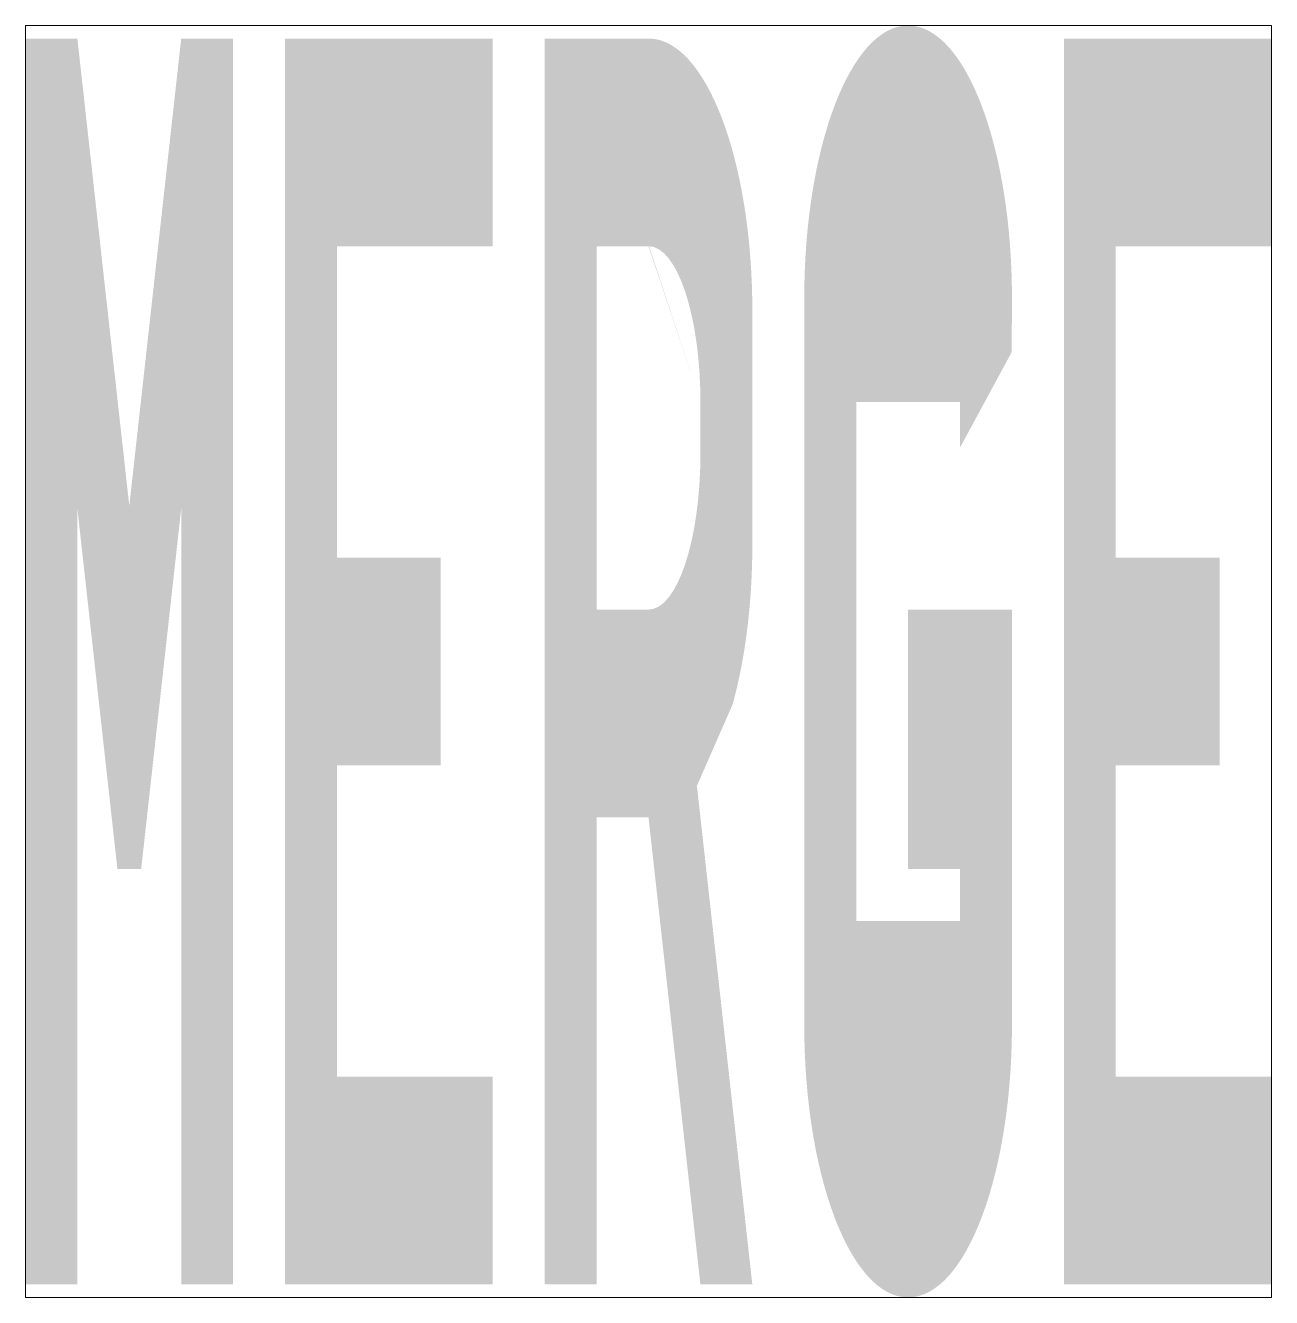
# Model space of a CAD drawing. Extents: x -4 to 4, y -4.08 to 4.08.
import ezdxf

# ---------------------------------------------------------------- set-up
doc = ezdxf.new("R2010")
doc.units = 0
doc.header["$LTSCALE"] = 0.01
doc.header["$MEASUREMENT"] = 0
doc.layers.get('0').update_dxf_attribs({"lineweight": 20})
doc.layers.get('Defpoints').update_dxf_attribs({"color": 111, "lineweight": 20})

msp = doc.modelspace()

# ---------------------------------------------------------------- hatches: boundary and pattern name
at = {"linetype": 'Continuous', "lineweight": 0}
h = msp.add_hatch(color=0, dxfattribs=at)
h.dxf.hatch_style = 1
edge = h.paths.add_edge_path()
edge.add_ellipse((1.666663333333426, 2.333333333329758), major_axis=(7.500855476001717e-16, 1.750000000047184), ratio=0.3809523809422514, start_angle=-90, end_angle=90)
edge.add_line((0.9999966666665107, 2.333333333329763), (0.9999966666665087, -2.333333333334482))
edge.add_ellipse((1.666663333333423, -2.333333333334477), major_axis=(-7.50085547598149e-16, -1.750000000042465), ratio=0.3809523809432786, start_angle=270, end_angle=450)
edge.add_line((2.333330000000338, -2.333333333334529), (2.333333333332128, 0.3333333333297577))
edge.add_line((2.333333333332128, 0.3333333333297581), (1.666666666664249, 0.3333333333297582))
edge.add_line((1.666666666664249, 0.3333333333297581), (1.666666666664248, -1.33333333333448))
edge.add_line((1.666666666664248, -1.33333333333448), (1.999999999999992, -1.33333333333448))
edge.add_line((1.999999999999992, -1.33333333333448), (1.999996511379234, -1.682195445460683))
edge.add_ellipse((1.666663333333424, -1.666666666670239), major_axis=(-4.286203129028269e-16, -0.9999999999999993), ratio=0.3333333333335818, start_angle=270, end_angle=450, ccw=False)
edge.add_line((1.333329999999842, -1.666666666670226), (1.333329999999844, 1.682182104876066))
edge.add_ellipse((1.666663333333426, 1.66666666666552), major_axis=(4.286203129028269e-16, 0.9999999999999993), ratio=0.3333333333335818, start_angle=-90, end_angle=90, ccw=False)
edge.add_line((1.999996666667007, 1.66666666666552), (1.999999999999993, 1.373474999997968))
edge.add_line((1.999999999999993, 1.373474999997968), (2.331766666666234, 1.986524999997897))
edge.add_line((2.331766666666234, 1.986524999997897), (2.33333000000034, 2.333333333329739))
h = msp.add_hatch(color=0, dxfattribs=at)
h.dxf.hatch_style = 1
h.paths.add_polyline_path([(-2.66666666666787, 3.99999999999764), (-2.999999999999992, 3.99999999999764), (-3.33333333333575, 0.9999999999976419), (-3.666666666667871, 3.999999999997639), (-4.000000000000004, 3.999999999997639), (-4.00000000000001, -4.000000000002357), (-3.666666666667874, -4.000000000002356), (-3.666666666667873, 0.9815499999980632), (-3.409458333335345, -1.333333333334479), (-3.257208333332536, -1.333333333334479), (-2.999999999999992, 0.9815499999980712), (-2.999999999999995, -4.000000000002358), (-2.666666666667874, -4.000000000002358)])
h = msp.add_hatch(color=0, dxfattribs=at)
h.dxf.hatch_style = 1
h.paths.add_polyline_path([(-1.33333333333575, 0.6666666666655168), (-1.999999999999993, 0.6666666666655168), (-1.999999999999991, 2.666666666665517), (-1.000000000000006, 2.666666666665517), (-1.000000000000005, 3.999999999997637), (-2.333333333335764, 3.999999999997637), (-2.333333333335768, -4.000000000002357), (-1.000000000000009, -4.000000000002359), (-1.000000000000008, -2.666666666670238), (-1.999999999999994, -2.666666666670237), (-1.999999999999993, -0.6666666666702374), (-1.333333333335752, -0.6666666666702374)])
h = msp.add_hatch(color=0, dxfattribs=at)
h.dxf.hatch_style = 1
edge = h.paths.add_edge_path()
edge.add_ellipse((7.365017004488914e-15, 0.7499999999976374), major_axis=(-7.500855476001717e-16, -1.750000000047184), ratio=0.3809523809421095, start_angle=27.80173611111112, end_angle=90)
edge.add_line((0.6666666666642346, 0.7499999988651407), (0.6666666666642352, 2.250000001122658))
edge.add_ellipse((8.007947473843028e-15, 2.249999999997637), major_axis=(7.50085547598149e-16, 1.750000000042465), ratio=0.3809523809431367, start_angle=270, end_angle=360)
edge.add_line((2.842407839545078e-09, 3.999999999997637), (-0.6666666666678707, 3.999999999997638))
edge.add_line((-0.6666666666678708, 3.999999999997638), (-0.666666666667874, -4.000000000002359))
edge.add_line((-0.666666666667874, -4.000000000002359), (-0.3333333333357534, -4.000000000002359))
edge.add_line((-0.3333333333357534, -4.000000000002359), (-0.333333333335752, -1.000000000002359))
edge.add_line((-0.333333333335752, -1.000000000002359), (6.605826996519681e-15, -1.000000000002359))
edge.add_line((6.591214534385859e-15, -1.000000000002359), (0.333333333332126, -4.000000000002359))
edge.add_line((0.333333333332126, -4.000000000002359), (0.6666666666642325, -4.00000000000236))
edge.add_line((0.6666666666642325, -4.00000000000236), (0.3108905156662791, -0.7980646294650429))
edge = h.paths.add_edge_path(flags=16)
edge.add_line((-0.3333333333357515, 0.3333333333297581), (-0.3333333333357504, 2.666666666665517))
edge.add_line((-0.3333333333357505, 2.666666666665517), (0.003636264866800798, 2.666666666665519))
edge.add_ellipse((7.757918957984396e-15, 1.66666666666552), major_axis=(4.286203129028269e-16, 0.9999999999999993), ratio=0.3333333333333334, start_angle=270, end_angle=360, ccw=False)
edge.add_line((0.3333333333321284, 1.666666667110132), (0.3333333333321283, 1.333333332885143))
edge.add_ellipse((7.615045520348354e-15, 1.333333333329762), major_axis=(-4.286203129028269e-16, -0.9999999999999993), ratio=0.3333333333333334, start_angle=0, end_angle=90, ccw=False)
edge.add_line((0.003636264866795822, 0.3333333333297626), (-0.3333333333357515, 0.3333333333297581))
h = msp.add_hatch(color=0, dxfattribs=at)
h.dxf.hatch_style = 1
h.paths.add_polyline_path([(3.666666666664235, 0.666666666665515), (3.000000000000008, 0.666666666665515), (3.000000000000008, 2.666666666665515), (4.000000000000007, 2.666666666665515), (4.00000000000001, 3.999999999997636), (2.66666666666425, 3.999999999997636), (2.666666666664247, -4.000000000002361), (4.000000000000005, -4.000000000002362), (4.000000000000005, -2.66666666667024), (3.000000000000006, -2.666666666670239), (3.000000000000006, -0.6666666666702392), (3.666666666664233, -0.6666666666702405)])

# ---------------------------------------------------------------- linework, layer by layer
at = {"layer": 'Defpoints'}
msp.add_lwpolyline([(-4.00000000000001, -4.083333343376942), (4.00000000000001, -4.083333343376942), (4.00000000000001, 4.083333343376943), (-4.00000000000001, 4.083333343376943)], close=True, dxfattribs=at)

doc.saveas('drawing.dxf')
